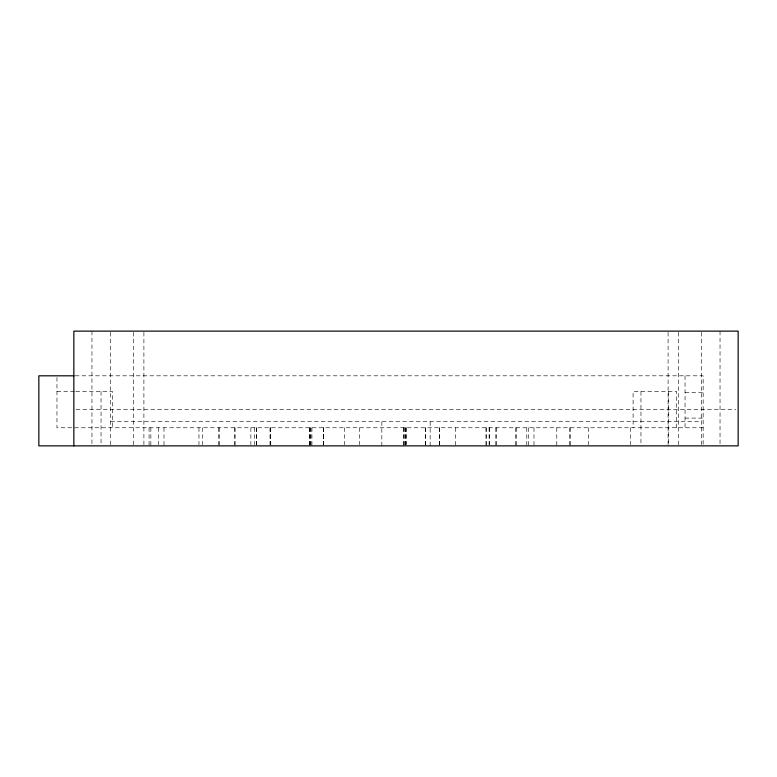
<?xml version="1.0" encoding="UTF-8"?>
<svg xmlns="http://www.w3.org/2000/svg" width="777" height="777" viewBox="0 0 777 777"><rect width="100%" height="100%" fill="white"/><g stroke="black" fill="none" stroke-linecap="round" stroke-linejoin="round"><path stroke-width="0.58" stroke-dasharray="3.88 2.91" d="M75.155 375.815L703.156 375.815L703.156 445.872M56.964 391.521L75.087 391.521M75.787 391.521L112.529 391.521L112.529 427.758M685.042 392.725L703.156 392.725M76.107 409.634L735.887 409.634M685.042 418.094L703.156 418.094M110.684 421.717L701.31 421.717M703.156 427.758L56.964 427.758L56.964 375.815M720.036 331.128L720.036 445.872M701.31 332.333L701.31 444.667M685.042 375.815L685.042 427.758M678.36 332.333L678.36 444.667M676.582 427.758L676.582 391.521L633.1 391.521L633.1 427.758M668.735 391.521L668.735 445.872M668.094 332.333L668.094 444.667M640.957 391.521L640.957 445.872M630.691 427.758L630.691 444.667M588.412 427.758L588.412 444.667M570.269 427.758L570.269 445.872M569.531 427.758L569.531 445.872M556.779 427.758L556.779 445.872M533.993 427.758L533.993 445.872M528.651 427.758L528.651 445.872M526.787 427.758L526.787 445.872M516.414 427.758L516.414 445.872M515.598 427.758L515.598 445.872M496.503 427.758L496.503 445.872M495.804 427.758L495.804 445.872M489.471 427.758L489.471 444.667M489.121 427.758L489.121 445.872M486.344 427.758L486.344 445.872M485.955 427.758L485.955 445.872M455.623 427.758L455.623 445.872M439.646 427.758L439.646 445.872M439.306 427.758L439.306 445.872M430.157 421.717L430.157 445.872M425.631 427.758L425.631 445.872M425.33 427.758L425.33 444.667M406.186 427.758L406.186 444.667M405.973 427.758L405.973 444.667M405.196 427.758L405.196 445.872M405.021 427.758L405.021 445.872M403.972 427.758L403.972 445.872M403.282 427.758L403.282 445.872M381.837 421.717L381.837 445.872M359.625 427.758L359.625 444.667M344.697 427.758L344.697 444.667M323.688 427.758L323.688 444.667M323.387 427.758L323.387 445.872M323.3 427.758L323.3 445.872M311.936 427.758L311.936 445.872M310.936 427.758L310.936 445.872M310.674 427.758L310.674 445.872M309.586 427.758L309.586 445.872M309.285 427.758L309.285 445.872M270.746 427.758L270.746 444.667M270.396 427.758L270.396 445.872M270.017 427.758L270.017 444.667M256.643 427.758L256.643 445.872M256.342 427.758L256.342 444.667M254.438 427.758L254.438 444.667M250.864 427.758L250.864 444.667M235.12 427.758L235.12 445.872M234.547 427.758L234.547 445.872M219.493 427.758L219.493 445.872M218.318 427.758L218.318 445.872M202.642 427.758L202.642 444.667M198.97 427.758L198.97 444.667M163.996 427.758L163.996 445.872M158.479 427.758L158.479 444.667M150.845 427.758L150.845 445.872M149.067 427.758L149.067 445.872M143.9 332.333L143.9 444.667M133.634 332.333L133.634 444.667M110.684 332.333L110.684 444.667M101.049 391.521L101.049 444.667M91.958 331.128L91.958 445.872"/><path stroke-width="1.17" d="M73.941 375.815L38.85 375.815L38.85 445.872L738.15 445.872L738.15 331.128L73.844 331.128L73.844 445.872"/></g></svg>
